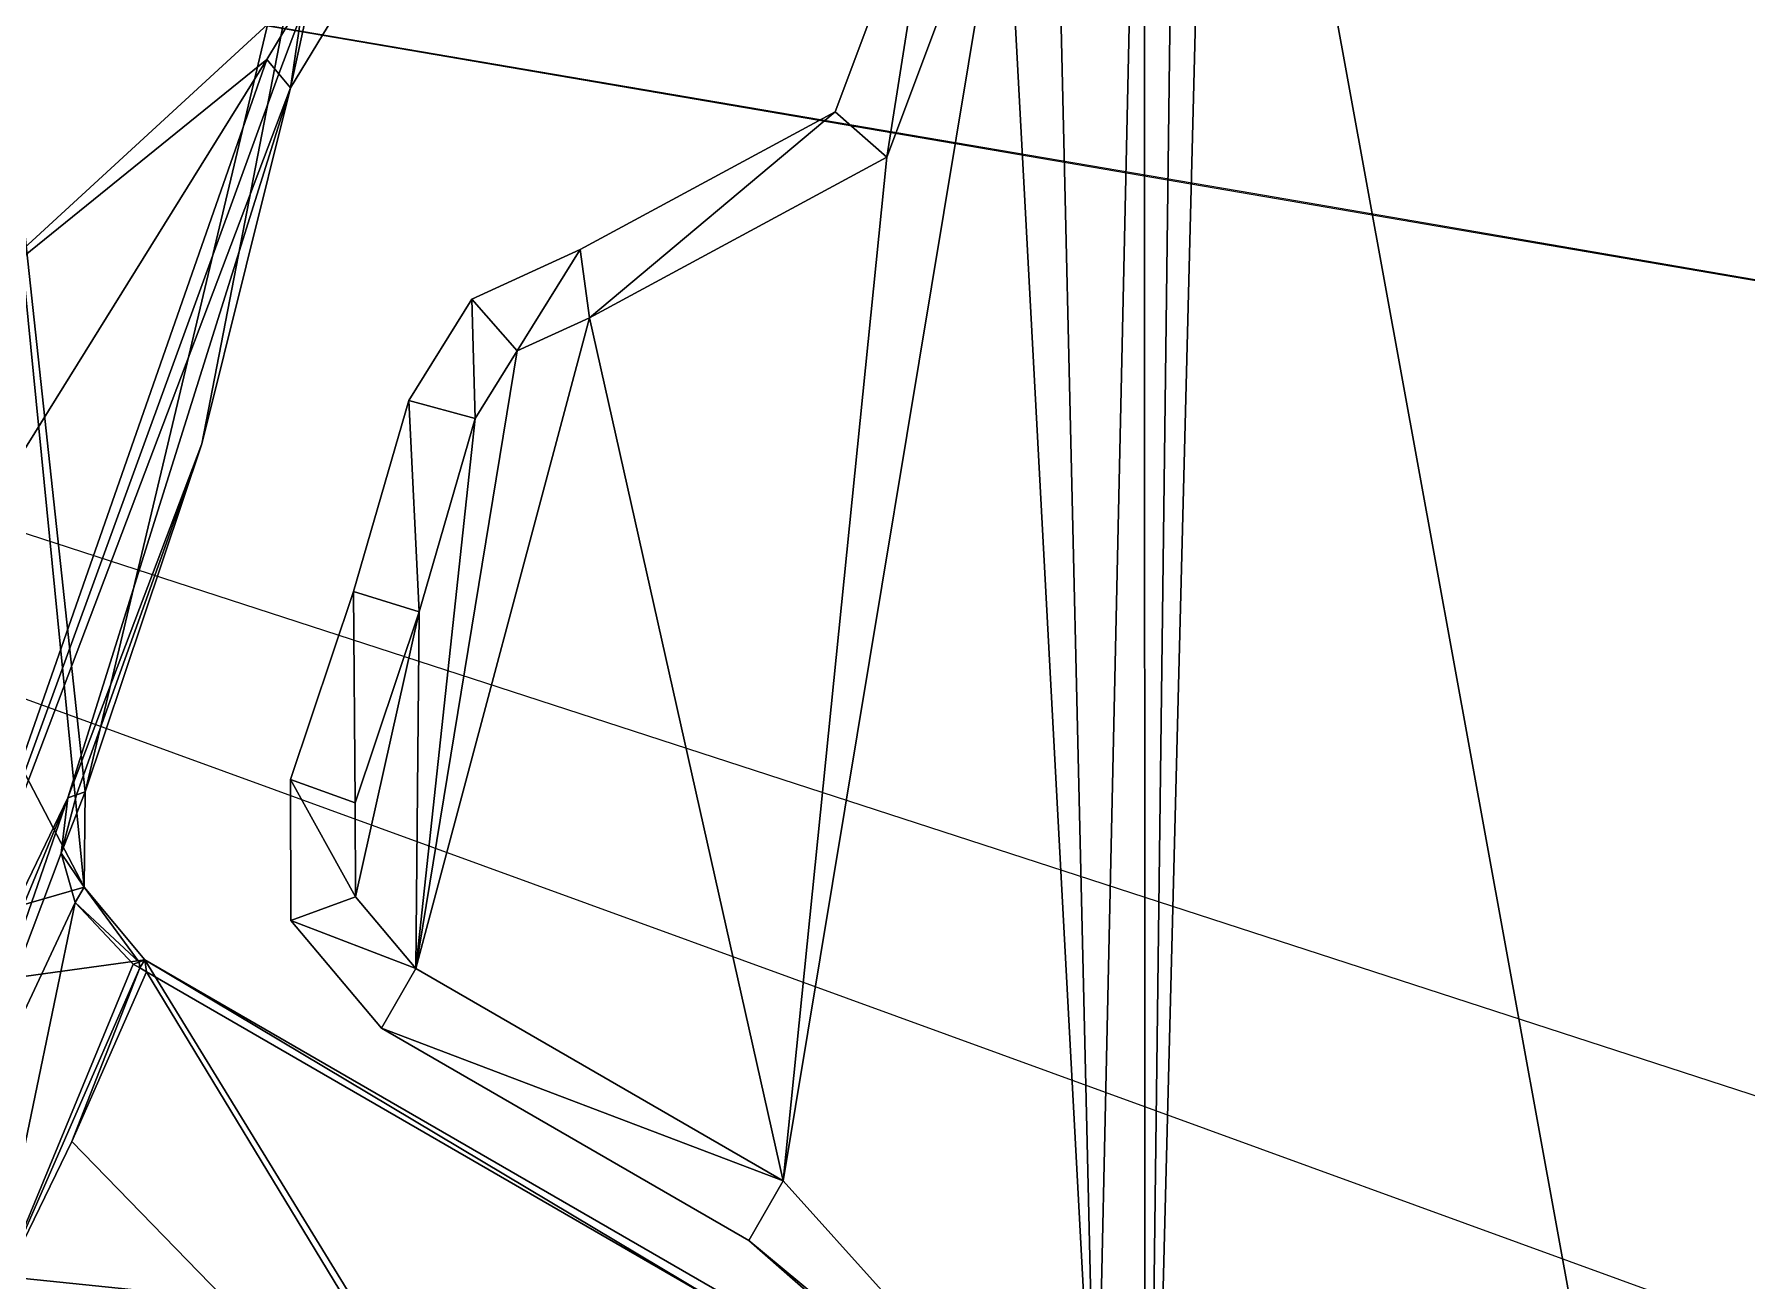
# Model space of a CAD drawing. Header units: millimetres. Extents: x -228 to 228, y -204 to 237.
# Drawn here: x 30.94 to 43.39, y -15.46 to -6.41 of the extents above; entities that cross this region are included whole.
import ezdxf

# ---------------------------------------------------------------- set-up
doc = ezdxf.new("R2010")
doc.units = ezdxf.units.MM
doc.header["$LTSCALE"] = 127.314815
for name, color, linetype in [('2216', 7, 'CONTINUOUS'), ('2518', 7, 'CONTINUOUS'), ('3519', 7, 'CONTINUOUS'), ('3567', 7, 'CONTINUOUS'), ('3568', 7, 'CONTINUOUS'), ('3570', 7, 'CONTINUOUS'), ('3571', 7, 'CONTINUOUS'), ('3594', 7, 'CONTINUOUS'), ('3595', 7, 'CONTINUOUS'), ('3650', 7, 'CONTINUOUS'), ('3651', 7, 'CONTINUOUS'), ('3652', 7, 'CONTINUOUS'), ('3653', 7, 'CONTINUOUS'), ('3654', 7, 'CONTINUOUS'), ('3655', 7, 'CONTINUOUS'), ('6192', 7, 'CONTINUOUS'), ('6227', 7, 'CONTINUOUS'), ('6230', 7, 'CONTINUOUS'), ('6240', 7, 'CONTINUOUS'), ('6262', 7, 'CONTINUOUS'), ('6263', 7, 'CONTINUOUS'), ('6271', 7, 'CONTINUOUS'), ('6295', 7, 'CONTINUOUS'), ('6297', 7, 'CONTINUOUS'), ('6301', 7, 'CONTINUOUS')]:
    doc.layers.add(name, color=color, linetype=linetype)

msp = doc.modelspace()

# ---------------------------------------------------------------- linework, layer by layer
at = {"layer": '2216', "color": 5, "linetype": 'Continuous'}
for points in [[(38.258, -27.796, 1088.256), (0, 0, 1089.001), (27.796, -38.258, 1088.256), (38.258, -27.796, 1088.256)], [(47.289, 0, 1088.256), (0, 0, 1089.001), (44.975, -14.613, 1088.256), (47.289, 0, 1088.256)]]:
    msp.add_3dface(points, dxfattribs=at)
at = {"layer": '2518', "color": 6, "linetype": 'Continuous'}
for points in [[(49.156, -9.171, 1079.473), (39.797, -7.565, 1076.977), (30.61, -5.999, 1073.948), (49.156, -9.171, 1079.473)], [(29.311, -10.668, 1073.948), (27.305, -15.08, 1073.948), (46.988, -17.102, 1079.473), (29.311, -10.668, 1073.948)], [(27.305, -15.08, 1073.948), (35.349, -19.785, 1076.977), (46.988, -17.102, 1079.473), (27.305, -15.08, 1073.948)]]:
    msp.add_3dface(points, dxfattribs=at)
at = {"layer": '3519', "color": 5, "linetype": 'Continuous'}
for points in [[(47.482, -45.119, 1032.99), (39.507, -1.355, 1032.99), (49.245, -0.073, 1032.99), (47.482, -45.119, 1032.99)], [(39.258, -1.379, 1032.99), (39.507, -1.355, 1032.99), (39.014, -20.643, 1032.99), (39.258, -1.379, 1032.99)], [(39.014, -20.643, 1032.99), (39.507, -1.355, 1032.99), (47.482, -45.119, 1032.99), (39.014, -20.643, 1032.99)], [(38.296, -1.676, 1032.99), (39.008, -1.386, 1032.99), (38.658, -17.263, 1032.99), (38.296, -1.676, 1032.99)], [(38.658, -17.263, 1032.99), (39.008, -1.386, 1032.99), (39.014, -20.643, 1032.99), (38.658, -17.263, 1032.99)], [(39.008, -1.386, 1032.99), (39.258, -1.379, 1032.99), (39.014, -20.643, 1032.99), (39.008, -1.386, 1032.99)], [(38, -5, 1032.99), (38.296, -1.676, 1032.99), (38.658, -17.263, 1032.99), (38, -5, 1032.99)], [(37.138, -7.3, 1032.99), (38, -5, 1032.99), (36.384, -14.737, 1032.99), (37.138, -7.3, 1032.99)], [(36.384, -14.737, 1032.99), (38, -5, 1032.99), (38.658, -17.263, 1032.99), (36.384, -14.737, 1032.99)], [(34.976, -8.467, 1032.99), (37.138, -7.3, 1032.99), (36.384, -14.737, 1032.99), (34.976, -8.467, 1032.99)], [(34.451, -8.708, 1032.99), (34.976, -8.467, 1032.99), (33.714, -13.195, 1032.99), (34.451, -8.708, 1032.99)], [(33.714, -13.195, 1032.99), (34.976, -8.467, 1032.99), (36.384, -14.737, 1032.99), (33.714, -13.195, 1032.99)], [(34.146, -9.199, 1032.99), (34.451, -8.708, 1032.99), (33.714, -13.195, 1032.99), (34.146, -9.199, 1032.99)], [(33.738, -10.604, 1032.99), (34.146, -9.199, 1032.99), (33.714, -13.195, 1032.99), (33.738, -10.604, 1032.99)], [(33.272, -11.991, 1032.99), (33.738, -10.604, 1032.99), (33.275, -12.673, 1032.99), (33.272, -11.991, 1032.99)], [(33.275, -12.673, 1032.99), (33.738, -10.604, 1032.99), (33.714, -13.195, 1032.99), (33.275, -12.673, 1032.99)]]:
    msp.add_3dface(points, dxfattribs=at)
at = {"layer": '3567', "color": 5, "linetype": 'Continuous'}
for points in [[(36.134, -15.17, 1033.49), (37.601, -16.456, 1033.49), (36.134, -15.17, 1036.99), (36.134, -15.17, 1033.49)], [(36.134, -15.17, 1036.99), (37.601, -16.456, 1033.49), (37.601, -16.456, 1036.99), (36.134, -15.17, 1036.99)]]:
    msp.add_3dface(points, dxfattribs=at)
at = {"layer": '3568', "color": 5, "linetype": 'Continuous'}
for points in [[(36.134, -15.17, 1033.49), (36.134, -15.17, 1036.99), (33.464, -13.628, 1033.49), (36.134, -15.17, 1033.49)], [(33.464, -13.628, 1033.49), (36.134, -15.17, 1036.99), (33.464, -13.628, 1036.99), (33.464, -13.628, 1033.49)]]:
    msp.add_3dface(points, dxfattribs=at)
at = {"layer": '3570', "color": 5, "linetype": 'Continuous'}
for points in [[(36.761, -6.972, 1036.99), (37.5, -5, 1036.99), (36.761, -6.972, 1033.49), (36.761, -6.972, 1036.99)], [(36.761, -6.972, 1033.49), (37.5, -5, 1036.99), (37.5, -5, 1033.49), (36.761, -6.972, 1033.49)], [(34.908, -7.972, 1036.99), (36.761, -6.972, 1036.99), (34.908, -7.972, 1033.49), (34.908, -7.972, 1036.99)], [(34.908, -7.972, 1033.49), (36.761, -6.972, 1036.99), (36.761, -6.972, 1033.49), (34.908, -7.972, 1033.49)]]:
    msp.add_3dface(points, dxfattribs=at)
at = {"layer": '3571', "color": 5, "linetype": 'Continuous'}
for points in [[(33.663, -9.069, 1033.49), (33.261, -10.455, 1033.49), (33.663, -9.069, 1036.99), (33.663, -9.069, 1033.49)], [(33.663, -9.069, 1036.99), (33.261, -10.455, 1033.49), (33.261, -10.455, 1036.99), (33.663, -9.069, 1036.99)], [(33.261, -10.455, 1033.49), (32.802, -11.822, 1033.49), (33.261, -10.455, 1036.99), (33.261, -10.455, 1033.49)], [(33.261, -10.455, 1036.99), (32.802, -11.822, 1033.49), (32.802, -11.822, 1036.99), (33.261, -10.455, 1036.99)]]:
    msp.add_3dface(points, dxfattribs=at)
at = {"layer": '3594', "color": 5, "linetype": 'Continuous'}
for points in [[(32.802, -11.822, 1036.99), (32.802, -11.822, 1033.49), (32.805, -12.845, 1033.49), (32.802, -11.822, 1036.99)], [(32.805, -12.845, 1036.99), (32.802, -11.822, 1036.99), (32.805, -12.845, 1033.49), (32.805, -12.845, 1036.99)], [(33.464, -13.628, 1033.49), (33.464, -13.628, 1036.99), (32.805, -12.845, 1036.99), (33.464, -13.628, 1033.49)], [(33.464, -13.628, 1033.49), (32.805, -12.845, 1036.99), (32.805, -12.845, 1033.49), (33.464, -13.628, 1033.49)]]:
    msp.add_3dface(points, dxfattribs=at)
at = {"layer": '3595', "color": 5, "linetype": 'Continuous'}
for points in [[(34.908, -7.972, 1036.99), (34.908, -7.972, 1033.49), (34.12, -8.333, 1033.49), (34.908, -7.972, 1036.99)], [(34.12, -8.333, 1036.99), (34.908, -7.972, 1036.99), (34.12, -8.333, 1033.49), (34.12, -8.333, 1036.99)], [(33.663, -9.069, 1033.49), (33.663, -9.069, 1036.99), (34.12, -8.333, 1036.99), (33.663, -9.069, 1033.49)], [(33.663, -9.069, 1033.49), (34.12, -8.333, 1036.99), (34.12, -8.333, 1033.49), (33.663, -9.069, 1033.49)]]:
    msp.add_3dface(points, dxfattribs=at)
at = {"layer": '3650', "color": 5, "linetype": 'Continuous'}
for points in [[(36.134, -15.17, 1033.49), (36.384, -14.737, 1032.99), (38.658, -17.263, 1032.99), (36.134, -15.17, 1033.49)], [(37.601, -16.456, 1033.49), (36.134, -15.17, 1033.49), (38.658, -17.263, 1032.99), (37.601, -16.456, 1033.49)]]:
    msp.add_3dface(points, dxfattribs=at)
at = {"layer": '3651', "color": 5, "linetype": 'Continuous'}
for points in [[(33.464, -13.628, 1033.49), (33.714, -13.195, 1032.99), (36.384, -14.737, 1032.99), (33.464, -13.628, 1033.49)], [(36.134, -15.17, 1033.49), (33.464, -13.628, 1033.49), (36.384, -14.737, 1032.99), (36.134, -15.17, 1033.49)]]:
    msp.add_3dface(points, dxfattribs=at)
at = {"layer": '3652', "color": 5, "linetype": 'Continuous'}
for points in [[(32.802, -11.822, 1033.49), (33.272, -11.991, 1032.99), (33.275, -12.673, 1032.99), (32.802, -11.822, 1033.49)], [(32.802, -11.822, 1033.49), (33.275, -12.673, 1032.99), (32.805, -12.845, 1033.49), (32.802, -11.822, 1033.49)], [(33.275, -12.673, 1032.99), (33.714, -13.195, 1032.99), (32.805, -12.845, 1033.49), (33.275, -12.673, 1032.99)], [(33.714, -13.195, 1032.99), (33.464, -13.628, 1033.49), (32.805, -12.845, 1033.49), (33.714, -13.195, 1032.99)]]:
    msp.add_3dface(points, dxfattribs=at)
at = {"layer": '3653', "color": 5, "linetype": 'Continuous'}
for points in [[(33.261, -10.455, 1033.49), (33.663, -9.069, 1033.49), (33.738, -10.604, 1032.99), (33.261, -10.455, 1033.49)], [(33.663, -9.069, 1033.49), (34.146, -9.199, 1032.99), (33.738, -10.604, 1032.99), (33.663, -9.069, 1033.49)], [(32.802, -11.822, 1033.49), (33.261, -10.455, 1033.49), (33.272, -11.991, 1032.99), (32.802, -11.822, 1033.49)], [(33.261, -10.455, 1033.49), (33.738, -10.604, 1032.99), (33.272, -11.991, 1032.99), (33.261, -10.455, 1033.49)]]:
    msp.add_3dface(points, dxfattribs=at)
at = {"layer": '3654', "color": 5, "linetype": 'Continuous'}
for points in [[(34.908, -7.972, 1033.49), (34.451, -8.708, 1032.99), (34.12, -8.333, 1033.49), (34.908, -7.972, 1033.49)], [(34.908, -7.972, 1033.49), (34.976, -8.467, 1032.99), (34.451, -8.708, 1032.99), (34.908, -7.972, 1033.49)], [(34.146, -9.199, 1032.99), (33.663, -9.069, 1033.49), (34.12, -8.333, 1033.49), (34.146, -9.199, 1032.99)], [(34.451, -8.708, 1032.99), (34.146, -9.199, 1032.99), (34.12, -8.333, 1033.49), (34.451, -8.708, 1032.99)]]:
    msp.add_3dface(points, dxfattribs=at)
at = {"layer": '3655', "color": 5, "linetype": 'Continuous'}
for points in [[(36.761, -6.972, 1033.49), (37.5, -5, 1033.49), (37.138, -7.3, 1032.99), (36.761, -6.972, 1033.49)], [(37.5, -5, 1033.49), (38, -5, 1032.99), (37.138, -7.3, 1032.99), (37.5, -5, 1033.49)], [(34.908, -7.972, 1033.49), (36.761, -6.972, 1033.49), (34.976, -8.467, 1032.99), (34.908, -7.972, 1033.49)], [(36.761, -6.972, 1033.49), (37.138, -7.3, 1032.99), (34.976, -8.467, 1032.99), (36.761, -6.972, 1033.49)]]:
    msp.add_3dface(points, dxfattribs=at)
at = {"layer": '6192', "color": 6, "linetype": 'Continuous'}
msp.add_3dface([(31.248, -3.977, 1036.99), (28.569, -3.977, 1036.99), (30.35, -8.433, 1036.99), (31.248, -3.977, 1036.99)], dxfattribs=at)
at = {"layer": '6227', "color": 6, "linetype": 'Continuous'}
for points in [[(31.213, -14.45, 1032.49), (34.65, -17.984, 1032.49), (31.755, -13.218, 1032.49), (31.213, -14.45, 1032.49)], [(34.65, -17.984, 1032.49), (35.99, -15.663, 1032.49), (31.755, -13.218, 1032.49), (34.65, -17.984, 1032.49)], [(30.624, -15.66, 1032.49), (34.65, -17.984, 1032.49), (31.213, -14.45, 1032.49), (30.624, -15.66, 1032.49)]]:
    msp.add_3dface(points, dxfattribs=at)
at = {"layer": '6230', "color": 6, "linetype": 'Continuous'}
for points in [[(31.659, -13.163, 1032.496), (31.707, -13.19, 1032.492), (31.702, -13.147, 1031.493), (31.659, -13.163, 1032.496)], [(31.707, -13.19, 1032.492), (31.745, -13.132, 1030.49), (31.702, -13.147, 1031.493), (31.707, -13.19, 1032.492)], [(31.755, -13.218, 1032.49), (31.745, -13.132, 1030.49), (31.707, -13.19, 1032.492), (31.755, -13.218, 1032.49)], [(31.755, -13.218, 1032.49), (35.99, -15.663, 1032.49), (31.745, -13.132, 1030.49), (31.755, -13.218, 1032.49)], [(31.745, -13.132, 1030.49), (35.99, -15.663, 1032.49), (36.025, -15.603, 1030.49), (31.745, -13.132, 1030.49)]]:
    msp.add_3dface(points, dxfattribs=at)
at = {"layer": '6240', "color": 6, "linetype": 'Continuous'}
for points in [[(27.413, -13.726, 1030.49), (34.685, -17.924, 1030.49), (29.787, -15.177, 1032.49), (27.413, -13.726, 1030.49)], [(29.787, -15.177, 1032.49), (34.685, -17.924, 1030.49), (30.017, -15.321, 1032.771), (29.787, -15.177, 1032.49)], [(34.685, -17.924, 1030.49), (30.624, -15.66, 1032.49), (30.017, -15.321, 1032.771), (34.685, -17.924, 1030.49)]]:
    msp.add_3dface(points, dxfattribs=at)
at = {"layer": '6262', "color": 6, "linetype": 'Continuous'}
for points in [[(32.631, -6.591, 1036.51), (32.717, -6.694, 1033.506), (32.969, -6.026, 1036.45), (32.631, -6.591, 1036.51)], [(32.717, -6.694, 1033.506), (32.803, -6.797, 1030.49), (32.969, -6.026, 1036.45), (32.717, -6.694, 1033.506)], [(32.969, -6.026, 1036.45), (32.803, -6.797, 1030.49), (33.151, -6.224, 1030.49), (32.969, -6.026, 1036.45)]]:
    msp.add_3dface(points, dxfattribs=at)
at = {"layer": '6263', "color": 6, "linetype": 'Continuous'}
for points in [[(30.506, -13.591, 1033.455), (30.017, -15.321, 1032.771), (31.184, -11.954, 1033.455), (30.506, -13.591, 1033.455)], [(31.184, -11.954, 1033.455), (30.017, -15.321, 1032.771), (31.136, -12.355, 1033.05), (31.184, -11.954, 1033.455)], [(31.136, -12.355, 1033.05), (30.017, -15.321, 1032.771), (31.237, -12.714, 1032.748), (31.136, -12.355, 1033.05)], [(30.017, -15.321, 1032.771), (30.624, -15.66, 1032.49), (31.237, -12.714, 1032.748), (30.017, -15.321, 1032.771)], [(30.624, -15.66, 1032.49), (31.659, -13.163, 1032.496), (31.237, -12.714, 1032.748), (30.624, -15.66, 1032.49)], [(30.624, -15.66, 1032.49), (31.707, -13.19, 1032.492), (31.659, -13.163, 1032.496), (30.624, -15.66, 1032.49)], [(30.624, -15.66, 1032.49), (31.213, -14.45, 1032.49), (31.707, -13.19, 1032.492), (30.624, -15.66, 1032.49)], [(31.213, -14.45, 1032.49), (31.755, -13.218, 1032.49), (31.707, -13.19, 1032.492), (31.213, -14.45, 1032.49)]]:
    msp.add_3dface(points, dxfattribs=at)
at = {"layer": '6271', "color": 6, "linetype": 'Continuous'}
for points in [[(31.247, -11.933, 1031.974), (31.136, -12.355, 1033.05), (31.311, -11.911, 1030.49), (31.247, -11.933, 1031.974)], [(31.311, -11.911, 1030.49), (31.136, -12.355, 1033.05), (31.303, -12.602, 1030.49), (31.311, -11.911, 1030.49)], [(31.184, -11.954, 1033.455), (31.136, -12.355, 1033.05), (31.247, -11.933, 1031.974), (31.184, -11.954, 1033.455)], [(31.136, -12.355, 1033.05), (31.237, -12.714, 1032.748), (31.303, -12.602, 1030.49), (31.136, -12.355, 1033.05)], [(31.237, -12.714, 1032.748), (31.702, -13.147, 1031.493), (31.303, -12.602, 1030.49), (31.237, -12.714, 1032.748)], [(31.702, -13.147, 1031.493), (31.745, -13.132, 1030.49), (31.303, -12.602, 1030.49), (31.702, -13.147, 1031.493)], [(31.659, -13.163, 1032.496), (31.702, -13.147, 1031.493), (31.237, -12.714, 1032.748), (31.659, -13.163, 1032.496)]]:
    msp.add_3dface(points, dxfattribs=at)
at = {"layer": '6295', "color": 6, "linetype": 'Continuous'}
for points in [[(31.248, -3.977, 1036.99), (30.35, -8.433, 1036.99), (32.969, -6.026, 1036.45), (31.248, -3.977, 1036.99)], [(30.35, -8.433, 1036.99), (32.631, -6.591, 1036.51), (32.969, -6.026, 1036.45), (30.35, -8.433, 1036.99)], [(30.35, -8.433, 1036.99), (28.821, -12.713, 1036.99), (32.631, -6.591, 1036.51), (30.35, -8.433, 1036.99)], [(32.631, -6.591, 1036.51), (28.821, -12.713, 1036.99), (29.625, -15.184, 1036.51), (32.631, -6.591, 1036.51)]]:
    msp.add_3dface(points, dxfattribs=at)
at = {"layer": '6297', "color": 6, "linetype": 'Continuous'}
for points in [[(32.717, -6.694, 1033.506), (32.631, -6.591, 1036.51), (29.625, -15.184, 1036.51), (32.717, -6.694, 1033.506)], [(32.803, -6.797, 1030.49), (32.717, -6.694, 1033.506), (29.625, -15.184, 1036.51), (32.803, -6.797, 1030.49)], [(31.184, -11.954, 1033.455), (32.803, -6.797, 1030.49), (29.625, -15.184, 1036.51), (31.184, -11.954, 1033.455)], [(32.803, -6.797, 1030.49), (31.184, -11.954, 1033.455), (32.159, -9.384, 1030.49), (32.803, -6.797, 1030.49)], [(31.184, -11.954, 1033.455), (31.247, -11.933, 1031.974), (32.159, -9.384, 1030.49), (31.184, -11.954, 1033.455)], [(31.247, -11.933, 1031.974), (31.311, -11.911, 1030.49), (32.159, -9.384, 1030.49), (31.247, -11.933, 1031.974)], [(30.506, -13.591, 1033.455), (31.184, -11.954, 1033.455), (29.625, -15.184, 1036.51), (30.506, -13.591, 1033.455)]]:
    msp.add_3dface(points, dxfattribs=at)
at = {"layer": '6301', "color": 6, "linetype": 'Continuous'}
for points in [[(30.427, -3.75, 1030.49), (31.303, -12.602, 1030.49), (29.347, -8.867, 1030.49), (30.427, -3.75, 1030.49)], [(30.427, -3.75, 1030.49), (33.25, -3.75, 1030.49), (31.311, -11.911, 1030.49), (30.427, -3.75, 1030.49)], [(30.427, -3.75, 1030.49), (31.311, -11.911, 1030.49), (31.303, -12.602, 1030.49), (30.427, -3.75, 1030.49)], [(31.311, -11.911, 1030.49), (33.25, -3.75, 1030.49), (32.159, -9.384, 1030.49), (31.311, -11.911, 1030.49)], [(33.25, -3.75, 1030.49), (32.803, -6.797, 1030.49), (32.159, -9.384, 1030.49), (33.25, -3.75, 1030.49)], [(32.803, -6.797, 1030.49), (33.25, -3.75, 1030.49), (33.151, -6.224, 1030.49), (32.803, -6.797, 1030.49)], [(31.303, -12.602, 1030.49), (27.413, -13.726, 1030.49), (29.347, -8.867, 1030.49), (31.303, -12.602, 1030.49)], [(31.745, -13.132, 1030.49), (27.413, -13.726, 1030.49), (31.303, -12.602, 1030.49), (31.745, -13.132, 1030.49)], [(31.745, -13.132, 1030.49), (34.685, -17.924, 1030.49), (27.413, -13.726, 1030.49), (31.745, -13.132, 1030.49)], [(31.745, -13.132, 1030.49), (36.025, -15.603, 1030.49), (34.685, -17.924, 1030.49), (31.745, -13.132, 1030.49)]]:
    msp.add_3dface(points, dxfattribs=at)

doc.saveas('drawing.dxf')
